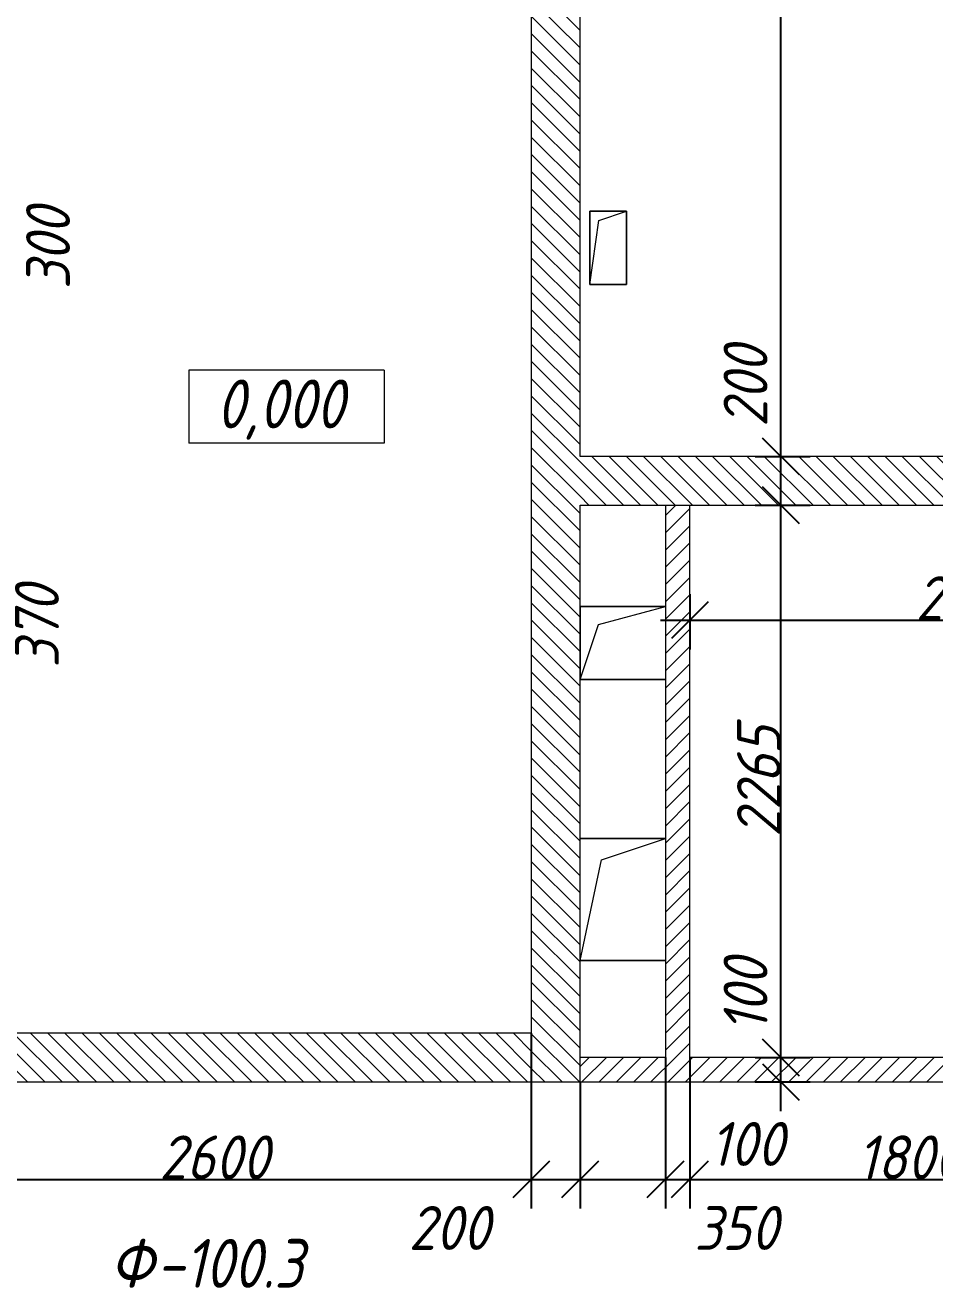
# Model space of a CAD drawing. Header units: millimetres. Extents: x -401725 to 250493, y 305116 to 802890.
# Drawn here: x -90976 to -87246, y 621554 to 626730 of the extents above; entities that cross this region are included whole.
import ezdxf

# ---------------------------------------------------------------- set-up
doc = ezdxf.new("R2010")
doc.units = ezdxf.units.MM
for name, color, linetype, lineweight in [('A-____-____-DIMS', 7, 'Continuous', 9), ('A-FLOR-____-OTLN', 7, 'Continuous', 9), ('A-GENM-____-IDEN', 7, 'Continuous', 9), ('A-GENM-____-OTLN', 7, 'Continuous', 9), ('A-WALL-FNSH-MCUT-1', 7, 'Continuous', 9), ('G-____-____-DIMS', 7, 'Continuous', 9)]:
    doc.layers.add(name, color=color, linetype=linetype, lineweight=lineweight)
for name, color, linetype, lineweight, true_color in [('A-WALL-____-MCUT-4', 7, 'Continuous', 13, 0x000000), ('A-WALL-____-PATT-3', 9, 'Continuous', 9, 0x808080), ('A-WALL-____-PATT-4', 9, 'Continuous', 9, 0x808080)]:
    doc.layers.add(name, color=color, linetype=linetype, lineweight=lineweight, true_color=true_color)
doc.styles.add('ISOCPEUR_I_10', font='isocpeui.ttf', dxfattribs={"width": 0.9, "height": 180})
doc.styles.add('ISOCPEUR_I_14', font='isocpeui.ttf', dxfattribs={"width": 0.9, "height": 180})
doc.styles.add('ISOCPEUR_I_2', font='isocpeui.ttf', dxfattribs={"width": 0.85, "height": 2.3})
doc.dimstyles.new('ISO-1_8_0_9К_СРЕДНИЙ_Кладочные_4', dxfattribs={"dimscale": 304.8, "dimtxt": 179.276612, "dimasz": 0.492126, "dimexe": 0.393701, "dimexo": 0, "dimgap": 0, "dimtad": 1, "dimdec": 3, "dimrnd": 0.001, "dimdsep": 46, "dimtxsty": 'ISOCPEUR_I_10', "dimblk1": 'OBLIQUE', "dimblk2": 'OBLIQUE', "dimsah": 1, "dimcen": 0.09, "dimdle": 0.393701, "dimazin": 0, "dimtfac": 1, "dimtdec": 4, "dimtix": 1, "dimtmove": 1, "dimatfit": 3, "dimfxl": 1, "dimtvp": 1, "dimtolj": 1, "dimtzin": 0, "dimarcsym": 2})
doc.dimstyles.new('ISO-1_8_0_9К_СРЕДНИЙ_Кладочные_5', dxfattribs={"dimscale": 304.8, "dimtxt": 179.276612, "dimasz": 0.492126, "dimexe": 0.393701, "dimexo": 0, "dimgap": 0, "dimtad": 1, "dimdec": 3, "dimrnd": 0.001, "dimdsep": 46, "dimtxsty": 'ISOCPEUR_I_10', "dimblk1": 'OBLIQUE', "dimblk2": 'OBLIQUE', "dimsah": 1, "dimcen": 0.09, "dimdle": 0.393701, "dimazin": 0, "dimtfac": 1, "dimtdec": 4, "dimtix": 1, "dimtmove": 2, "dimatfit": 3, "dimfxl": 1, "dimtvp": 1, "dimtolj": 1, "dimtzin": 0, "dimarcsym": 2})
doc.dimstyles.new('ISO-1_8_0_9К_СРЕДНИЙ_Кладочные_6', dxfattribs={"dimscale": 304.8, "dimtxt": 179.276612, "dimasz": 0.492126, "dimexe": 0.393701, "dimexo": 0, "dimgap": 0, "dimtad": 1, "dimdec": 3, "dimrnd": 0.001, "dimdsep": 46, "dimtxsty": 'ISOCPEUR_I_14', "dimblk1": 'OBLIQUE', "dimblk2": 'OBLIQUE', "dimsah": 1, "dimcen": 0.09, "dimdle": 0.393701, "dimazin": 0, "dimtfac": 1, "dimtdec": 4, "dimtix": 1, "dimtmove": 0, "dimatfit": 3, "dimfxl": 1, "dimtvp": 1, "dimtolj": 1, "dimtzin": 0, "dimarcsym": 2})
pattern_1 = [(135, (-175000.736, 544716.51), (-35.35534, -35.35534), [])]
pattern_2 = [(45, (-175000.736, 544716.51), (-35.35534, 35.35534), [])]

# ---------------------------------------------------------------- blocks, each defined once
blk = doc.blocks.new('AR_Отверстие прямоугольное _в плите_ - AR_Отверстие прямоугольное _в плите_-30459630-АР1_Кладочный план 1 этажа в осях 1-64_Ю-ЯЯ')
at = {"layer": 'A-GENM-____-OTLN'}
for p, q in [((75, 150), (-75, 150)), ((-75, 150), (-75, -150)), ((-75, -150), (-37.5, 112.5)), ((-37.5, 112.5), (75, 150)), ((75, -150), (75, 150)), ((-75, -150), (75, -150))]:
    blk.add_line(p, q, dxfattribs=at)
blk = doc.blocks.new('AR_Отверстие прямоугольное _в плите_ - AR_Отверстие прямоугольное _в плите_-30552540-АР1_Кладочный план 1 этажа в осях 1-64_Ю-ЯЯ')
at = {"layer": 'A-GENM-____-OTLN'}
for p, q in [((175, 250), (-175, 250)), ((-87.5, 162.5), (175, 250)), ((-175, -250), (-87.5, 162.5)), ((-175, -250), (175, -250))]:
    blk.add_line(p, q, dxfattribs=at)
blk = doc.blocks.new('AR_Отверстие прямоугольное _в плите_ - AR_Отверстие прямоугольное _в плите_-30552577-АР1_Кладочный план 1 этажа в осях 1-64_Ю-ЯЯ')
at = {"layer": 'A-GENM-____-OTLN'}
for p, q in [((174.3, 150), (-175, 150)), ((-175, 150), (-175, -150)), ((-100, 75), (174.3, 149.8)), ((-175, -150), (-100, 75)), ((-175, -150), (174.3, -150))]:
    blk.add_line(p, q, dxfattribs=at)
blk = doc.blocks.new('_Oblique')
at = {"color": 0, "linetype": 'ByBlock', "lineweight": -2}
blk.add_line((-0.5, -0.5), (0.5, 0.5), dxfattribs=at)
blk = doc.blocks.new('*D12754')
at = {"layer": 'A-____-____-DIMS', "color": 0, "lineweight": -2, "transparency": 16777216}
for p, q in [((-91147.4, 624457.6), (-91147.4, 625067.6)), ((-92591.7, 624947.6), (-91027.4, 624947.6)), ((-91600.7, 624577.6), (-91027.4, 624577.6))]:
    blk.add_line(p, q, dxfattribs=at)
at = {"layer": 'Defpoints', "color": 0, "transparency": 16777216}
for p in [(-92591.7, 624947.6), (-91147.4, 624947.6), (-91600.7, 624577.6)]:
    blk.add_point(p, dxfattribs=at)
at = {"layer": 'A-____-____-DIMS', "color": 0, "lineweight": -2, "transparency": 16777216, "xscale": 150, "yscale": 150, "zscale": 150}
for p, rotation in [((-91147.4, 624947.6), 90), ((-91147.4, 624577.6), 270)]:
    blk.add_blockref('_Oblique', p, dxfattribs=dict(at, rotation=rotation))
at = {"layer": 'A-____-____-DIMS', "color": 0, "transparency": 16777216, "insert": (-91017.8, 624095.8), "char_height": 180, "width": 409.578, "attachment_point": 1, "rotation": 90, "line_spacing_factor": 1.149209, "style": 'ISOCPEUR_I_10'}
blk.add_mtext('\\A1;370', dxfattribs=at)
blk = doc.blocks.new('*D12756')
at = {"layer": 'A-____-____-DIMS', "color": 0, "lineweight": -2, "transparency": 16777216}
for p, q in [((-91147.4, 625977.6), (-91147.4, 626517.6)), ((-92200.7, 626397.6), (-91027.4, 626397.6)), ((-92550.7, 626097.6), (-91027.4, 626097.6))]:
    blk.add_line(p, q, dxfattribs=at)
at = {"layer": 'Defpoints', "color": 0, "transparency": 16777216}
for p in [(-92200.7, 626397.6), (-91147.4, 626397.6), (-92550.7, 626097.6)]:
    blk.add_point(p, dxfattribs=at)
at = {"layer": 'A-____-____-DIMS', "color": 0, "lineweight": -2, "transparency": 16777216, "xscale": 150, "yscale": 150, "zscale": 150}
for p, rotation in [((-91147.4, 626397.6), 90), ((-91147.4, 626097.6), 270)]:
    blk.add_blockref('_Oblique', p, dxfattribs=dict(at, rotation=rotation))
at = {"layer": 'A-____-____-DIMS', "color": 0, "transparency": 16777216, "insert": (-90972.3, 625647.8), "char_height": 180, "width": 409.578, "attachment_point": 1, "rotation": 90, "line_spacing_factor": 1.149209, "style": 'ISOCPEUR_I_10'}
blk.add_mtext('\\A1;300', dxfattribs=at)
blk = doc.blocks.new('*D12819')
at = {"layer": 'A-____-____-DIMS', "color": 0, "lineweight": -2, "transparency": 16777216}
for p, q in [((-87877.1, 622277.6), (-87877.1, 622617.6)), ((-87983.2, 622497.6), (-87757.1, 622497.6)), ((-87983.2, 622397.6), (-87757.1, 622397.6))]:
    blk.add_line(p, q, dxfattribs=at)
at = {"layer": 'Defpoints', "color": 0, "transparency": 16777216}
for p in [(-87983.2, 622497.6), (-87877.1, 622497.6), (-87983.2, 622397.6)]:
    blk.add_point(p, dxfattribs=at)
at = {"layer": 'A-____-____-DIMS', "color": 0, "lineweight": -2, "transparency": 16777216, "xscale": 150, "yscale": 150, "zscale": 150}
for p, rotation in [((-87877.1, 622497.6), 90), ((-87877.1, 622397.6), 270)]:
    blk.add_blockref('_Oblique', p, dxfattribs=dict(at, rotation=rotation))
at = {"layer": 'A-____-____-DIMS', "color": 0, "transparency": 16777216, "insert": (-88112.3, 622601.5), "char_height": 180, "width": 368.207, "attachment_point": 1, "rotation": 90, "line_spacing_factor": 1.149209, "style": 'ISOCPEUR_I_10'}
blk.add_mtext('\\A1;100', dxfattribs=at)
blk = doc.blocks.new('*D12820')
at = {"layer": 'A-____-____-DIMS', "color": 0, "lineweight": -2, "transparency": 16777216}
for p, q in [((-87877.1, 622377.6), (-87877.1, 624882.6)), ((-87983.2, 624762.6), (-87757.1, 624762.6)), ((-87983.2, 622497.6), (-87757.1, 622497.6))]:
    blk.add_line(p, q, dxfattribs=at)
at = {"layer": 'Defpoints', "color": 0, "transparency": 16777216}
for p in [(-87983.2, 624762.6), (-87877.1, 624762.6), (-87983.2, 622497.6)]:
    blk.add_point(p, dxfattribs=at)
at = {"layer": 'A-____-____-DIMS', "color": 0, "lineweight": -2, "transparency": 16777216, "xscale": 150, "yscale": 150, "zscale": 150}
for p, rotation in [((-87877.1, 624762.6), 90), ((-87877.1, 622497.6), 270)]:
    blk.add_blockref('_Oblique', p, dxfattribs=dict(at, rotation=rotation))
at = {"layer": 'A-____-____-DIMS', "color": 0, "transparency": 16777216, "insert": (-87967.1, 623630.1), "char_height": 180, "width": 546.104, "attachment_point": 5, "rotation": 90, "style": 'ISOCPEUR_I_14'}
blk.add_mtext('\\A1;2265', dxfattribs=at)
blk = doc.blocks.new('*D12821')
at = {"layer": 'A-____-____-DIMS', "color": 0, "lineweight": -2, "transparency": 16777216}
for p, q in [((-87877.1, 624642.6), (-87877.1, 625082.6)), ((-87983.2, 624962.6), (-87757.1, 624962.6)), ((-87983.2, 624762.6), (-87757.1, 624762.6))]:
    blk.add_line(p, q, dxfattribs=at)
at = {"layer": 'Defpoints', "color": 0, "transparency": 16777216}
for p in [(-87983.2, 624962.6), (-87877.1, 624962.6), (-87983.2, 624762.6)]:
    blk.add_point(p, dxfattribs=at)
at = {"layer": 'A-____-____-DIMS', "color": 0, "lineweight": -2, "transparency": 16777216, "xscale": 150, "yscale": 150, "zscale": 150}
for p, rotation in [((-87877.1, 624962.6), 90), ((-87877.1, 624762.6), 270)]:
    blk.add_blockref('_Oblique', p, dxfattribs=dict(at, rotation=rotation))
at = {"layer": 'A-____-____-DIMS', "color": 0, "transparency": 16777216, "insert": (-88112.3, 625083.2), "char_height": 180, "width": 409.578, "attachment_point": 1, "rotation": 90, "line_spacing_factor": 1.149209, "style": 'ISOCPEUR_I_10'}
blk.add_mtext('\\A1;200', dxfattribs=at)
blk = doc.blocks.new('*D12822')
at = {"layer": 'A-____-____-DIMS', "color": 0, "lineweight": -2, "transparency": 16777216}
for p, q in [((-87877.1, 630267.6), (-87877.1, 627489.9)), ((-87983.2, 630147.6), (-87757.1, 630147.6)), ((-87877.1, 624842.6), (-87877.1, 627057.3)), ((-87983.2, 624962.6), (-87757.1, 624962.6))]:
    blk.add_line(p, q, dxfattribs=at)
at = {"layer": 'Defpoints', "color": 0, "transparency": 16777216}
for p in [(-87983.2, 630147.6), (-87877.1, 630147.6), (-87983.2, 624962.6)]:
    blk.add_point(p, dxfattribs=at)
at = {"layer": 'A-____-____-DIMS', "color": 0, "lineweight": -2, "transparency": 16777216, "xscale": 150, "yscale": 150, "zscale": 150}
for p, rotation in [((-87877.1, 630147.6), 90), ((-87877.1, 624962.6), 270)]:
    blk.add_blockref('_Oblique', p, dxfattribs=dict(at, rotation=rotation))
at = {"layer": 'A-____-____-DIMS', "color": 0, "transparency": 16777216, "insert": (-88112.3, 627021.2), "char_height": 180, "width": 504.733, "attachment_point": 1, "rotation": 90, "line_spacing_factor": 1.149209, "style": 'ISOCPEUR_I_10'}
blk.add_mtext('\\A1;5185', dxfattribs=at)
blk = doc.blocks.new('*D12824')
at = {"layer": 'A-____-____-DIMS', "color": 0, "lineweight": -2, "transparency": 16777216}
for p, q in [((-88900.7, 622597.6), (-88900.7, 621878.4)), ((-91500.7, 622397.6), (-91500.7, 621878.4)), ((-91620.7, 621998.4), (-88780.7, 621998.4))]:
    blk.add_line(p, q, dxfattribs=at)
at = {"layer": 'Defpoints', "color": 0, "transparency": 16777216}
for p in [(-88900.7, 622597.6), (-91500.7, 622397.6), (-88900.7, 621998.4)]:
    blk.add_point(p, dxfattribs=at)
at = {"layer": 'A-____-____-DIMS', "color": 0, "lineweight": -2, "transparency": 16777216, "xscale": 150, "yscale": 150, "zscale": 150, "rotation": 180}
blk.add_blockref('_Oblique', (-91500.7, 621998.4), dxfattribs=at)
at = {"layer": 'A-____-____-DIMS', "color": 0, "lineweight": -2, "transparency": 16777216, "xscale": 150, "yscale": 150, "zscale": 150}
blk.add_blockref('_Oblique', (-88900.7, 621998.4), dxfattribs=at)
at = {"layer": 'A-____-____-DIMS', "color": 0, "transparency": 16777216, "insert": (-90200.7, 622088.4), "char_height": 180, "width": 546.104, "attachment_point": 5, "style": 'ISOCPEUR_I_14'}
blk.add_mtext('\\A1;2600', dxfattribs=at)
blk = doc.blocks.new('*D12825')
at = {"layer": 'A-____-____-DIMS', "color": 0, "lineweight": -2, "transparency": 16777216}
for p, q in [((-88900.7, 622597.6), (-88900.7, 621878.4)), ((-88700.7, 622397.6), (-88700.7, 621878.4)), ((-89020.7, 621998.4), (-88580.7, 621998.4))]:
    blk.add_line(p, q, dxfattribs=at)
at = {"layer": 'Defpoints', "color": 0, "transparency": 16777216}
for p in [(-88900.7, 622597.6), (-88700.7, 622397.6), (-88700.7, 621998.4)]:
    blk.add_point(p, dxfattribs=at)
at = {"layer": 'A-____-____-DIMS', "color": 0, "lineweight": -2, "transparency": 16777216, "xscale": 150, "yscale": 150, "zscale": 150, "rotation": 180}
blk.add_blockref('_Oblique', (-88900.7, 621998.4), dxfattribs=at)
at = {"layer": 'A-____-____-DIMS', "color": 0, "lineweight": -2, "transparency": 16777216, "xscale": 150, "yscale": 150, "zscale": 150}
blk.add_blockref('_Oblique', (-88700.7, 621998.4), dxfattribs=at)
at = {"layer": 'A-____-____-DIMS', "color": 0, "transparency": 16777216, "insert": (-89403.9, 621889.2), "char_height": 180, "width": 409.578, "attachment_point": 1, "line_spacing_factor": 1.149209, "style": 'ISOCPEUR_I_10'}
blk.add_mtext('\\A1;200', dxfattribs=at)
blk = doc.blocks.new('*D12826')
at = {"layer": 'A-____-____-DIMS', "color": 0, "lineweight": -2, "transparency": 16777216}
for p, q in [((-88350.7, 622497.6), (-88350.7, 621878.4)), ((-88700.7, 622397.6), (-88700.7, 621878.4)), ((-88820.7, 621998.4), (-88230.7, 621998.4))]:
    blk.add_line(p, q, dxfattribs=at)
at = {"layer": 'Defpoints', "color": 0, "transparency": 16777216}
for p in [(-88350.7, 622497.6), (-88700.7, 622397.6), (-88350.7, 621998.4)]:
    blk.add_point(p, dxfattribs=at)
at = {"layer": 'A-____-____-DIMS', "color": 0, "lineweight": -2, "transparency": 16777216, "xscale": 150, "yscale": 150, "zscale": 150, "rotation": 180}
blk.add_blockref('_Oblique', (-88700.7, 621998.4), dxfattribs=at)
at = {"layer": 'A-____-____-DIMS', "color": 0, "lineweight": -2, "transparency": 16777216, "xscale": 150, "yscale": 150, "zscale": 150}
blk.add_blockref('_Oblique', (-88350.7, 621998.4), dxfattribs=at)
at = {"layer": 'A-____-____-DIMS', "color": 0, "transparency": 16777216, "insert": (-88232.3, 621889.2), "char_height": 180, "width": 409.578, "attachment_point": 1, "line_spacing_factor": 1.149209, "style": 'ISOCPEUR_I_10'}
blk.add_mtext('\\A1;350', dxfattribs=at)
blk = doc.blocks.new('*D12827')
at = {"layer": 'A-____-____-DIMS', "color": 0, "lineweight": -2, "transparency": 16777216}
for p, q in [((-88350.7, 622497.6), (-88350.7, 621878.4)), ((-88250.7, 622497.6), (-88250.7, 621878.4)), ((-88470.7, 621998.4), (-88130.7, 621998.4))]:
    blk.add_line(p, q, dxfattribs=at)
at = {"layer": 'Defpoints', "color": 0, "transparency": 16777216}
for p in [(-88350.7, 622497.6), (-88250.7, 622497.6), (-88250.7, 621998.4)]:
    blk.add_point(p, dxfattribs=at)
at = {"layer": 'A-____-____-DIMS', "color": 0, "lineweight": -2, "transparency": 16777216, "xscale": 150, "yscale": 150, "zscale": 150, "rotation": 180}
blk.add_blockref('_Oblique', (-88350.7, 621998.4), dxfattribs=at)
at = {"layer": 'A-____-____-DIMS', "color": 0, "lineweight": -2, "transparency": 16777216, "xscale": 150, "yscale": 150, "zscale": 150}
blk.add_blockref('_Oblique', (-88250.7, 621998.4), dxfattribs=at)
at = {"layer": 'A-____-____-DIMS', "color": 0, "transparency": 16777216, "insert": (-88167.5, 622233.6), "char_height": 180, "width": 368.207, "attachment_point": 1, "line_spacing_factor": 1.149209, "style": 'ISOCPEUR_I_10'}
blk.add_mtext('\\A1;100', dxfattribs=at)
blk = doc.blocks.new('*D12828')
at = {"layer": 'A-____-____-DIMS', "color": 0, "lineweight": -2, "transparency": 16777216}
for p, q in [((-88250.7, 622497.6), (-88250.7, 621878.4)), ((-86450.7, 622397.6), (-86450.7, 621878.4)), ((-88370.7, 621998.4), (-86330.7, 621998.4))]:
    blk.add_line(p, q, dxfattribs=at)
at = {"layer": 'Defpoints', "color": 0, "transparency": 16777216}
for p in [(-88250.7, 622497.6), (-86450.7, 622397.6), (-86450.7, 621998.4)]:
    blk.add_point(p, dxfattribs=at)
at = {"layer": 'A-____-____-DIMS', "color": 0, "lineweight": -2, "transparency": 16777216, "xscale": 150, "yscale": 150, "zscale": 150, "rotation": 180}
blk.add_blockref('_Oblique', (-88250.7, 621998.4), dxfattribs=at)
at = {"layer": 'A-____-____-DIMS', "color": 0, "lineweight": -2, "transparency": 16777216, "xscale": 150, "yscale": 150, "zscale": 150}
blk.add_blockref('_Oblique', (-86450.7, 621998.4), dxfattribs=at)
at = {"layer": 'A-____-____-DIMS', "color": 0, "transparency": 16777216, "insert": (-87350.7, 622088.4), "char_height": 180, "width": 504.733, "attachment_point": 5, "style": 'ISOCPEUR_I_14'}
blk.add_mtext('\\A1;1800', dxfattribs=at)
blk = doc.blocks.new('*D12836')
at = {"layer": 'A-____-____-DIMS', "color": 0, "lineweight": -2, "transparency": 16777216}
for p, q in [((-85950.7, 624947.6), (-85950.7, 624171)), ((-88250.7, 624397), (-88250.7, 624171)), ((-88370.7, 624291), (-85830.7, 624291))]:
    blk.add_line(p, q, dxfattribs=at)
at = {"layer": 'Defpoints', "color": 0, "transparency": 16777216}
for p in [(-85950.7, 624947.6), (-88250.7, 624397), (-85950.7, 624291)]:
    blk.add_point(p, dxfattribs=at)
at = {"layer": 'A-____-____-DIMS', "color": 0, "lineweight": -2, "transparency": 16777216, "xscale": 150, "yscale": 150, "zscale": 150, "rotation": 180}
blk.add_blockref('_Oblique', (-88250.7, 624291), dxfattribs=at)
at = {"layer": 'A-____-____-DIMS', "color": 0, "lineweight": -2, "transparency": 16777216, "xscale": 150, "yscale": 150, "zscale": 150}
blk.add_blockref('_Oblique', (-85950.7, 624291), dxfattribs=at)
at = {"layer": 'A-____-____-DIMS', "color": 0, "transparency": 16777216, "insert": (-87100.7, 624381), "char_height": 180, "width": 546.104, "attachment_point": 5, "style": 'ISOCPEUR_I_14'}
blk.add_mtext('\\A1;2300', dxfattribs=at)
blk = doc.blocks.new('Высотные отметки - 9_5х3_5_h_-17668430-АР1_Кладочный план 1 этажа в осях 1-64_Ю-ЯЯ')
at = {"layer": 'G-____-____-DIMS'}
for p, q in [((-4, 3), (-4, 0)), ((4, 3), (-4, 3)), ((4, 3), (4, 0)), ((4, 0), (-4, 0))]:
    blk.add_line(p, q, dxfattribs=at)

msp = doc.modelspace()

# ---------------------------------------------------------------- hatches: boundary and pattern name
at = {"layer": 'A-WALL-____-PATT-3'}
h = msp.add_hatch(dxfattribs=at)
h.set_pattern_fill('FP_6', color=256, style=0, pattern_type=2)
h.set_pattern_definition(pattern_1)
h.paths.add_polyline_path([(-88900.7357, 622397.5526), (-88700.7357, 622397.5526), (-88700.7357, 630147.5526), (-88900.7357, 630147.5526), (-88900.7357, 622597.5526)], flags=0)
h = msp.add_hatch(dxfattribs=at)
h.set_pattern_fill('FP_6', color=256, style=0, pattern_type=2)
h.set_pattern_definition(pattern_1)
h.paths.add_polyline_path([(-88700.7357, 624762.5526), (-83550.7357, 624762.5526), (-83550.7357, 624962.5526), (-88700.7357, 624962.5526)], flags=0)
h = msp.add_hatch(dxfattribs=at)
h.set_pattern_fill('FP_6', color=256, style=0, pattern_type=2)
h.set_pattern_definition(pattern_1)
h.paths.add_polyline_path([(-91500.7357, 622397.5526), (-88900.7357, 622397.5526), (-88900.7357, 622597.5526), (-91500.7357, 622597.5526)], flags=0)
at = {"layer": 'A-WALL-____-PATT-4'}
h = msp.add_hatch(dxfattribs=at)
h.set_pattern_fill('FP_5', color=256, style=0, pattern_type=2)
h.set_pattern_definition(pattern_2)
h.paths.add_polyline_path([(-88350.7357, 622497.5521), (-88250.7357, 622497.5521), (-88250.7357, 624762.5526), (-88350.7357, 624762.5526), (-88350.7357, 624544.2608)], flags=0)
h = msp.add_hatch(dxfattribs=at)
h.set_pattern_fill('FP_5', color=256, style=0, pattern_type=2)
h.set_pattern_definition(pattern_2)
h.paths.add_polyline_path([(-86642.0645, 622397.5521), (-86450.7357, 622397.5521), (-86450.7357, 622497.5521), (-88700.7357, 622497.5521), (-88700.7357, 622397.5521)], flags=0)

# ---------------------------------------------------------------- linework, layer by layer
at = {"layer": 'A-FLOR-____-OTLN'}
for p, q in [((-88660.7189, 625967.2051), (-88510.7189, 625967.2051)), ((-88660.7189, 625667.2051), (-88660.7189, 625967.2051)), ((-88510.7189, 625967.2051), (-88510.7189, 625667.2051)), ((-88510.7189, 625667.2051), (-88660.7189, 625667.2051)), ((-88700.0102, 624347.5526), (-88350.7357, 624347.5526)), ((-88700.0102, 624047.5526), (-88700.0102, 624347.5526)), ((-88350.7357, 624047.5526), (-88700.0102, 624047.5526)), ((-88700.7357, 623396.2195), (-88350.7357, 623396.2195)), ((-88350.7357, 622896.2195), (-88700.7357, 622896.2195))]:
    msp.add_line(p, q, dxfattribs=at)
at = {"layer": 'A-WALL-____-MCUT-4'}
for p, q in [((-88900.7357, 630147.5526), (-88900.7357, 622597.5526)), ((-88700.7357, 624962.5526), (-88700.7357, 630147.5526)), ((-85950.7357, 624962.5526), (-88700.7357, 624962.5526)), ((-88700.7357, 622397.5521), (-88700.7357, 624762.5526)), ((-88700.7357, 624762.5526), (-83550.7357, 624762.5526)), ((-88900.7357, 622597.5526), (-91500.7357, 622597.5526)), ((-91500.7357, 622397.5526), (-88700.7357, 622397.5526))]:
    msp.add_line(p, q, dxfattribs=at)
at = {"layer": 'A-WALL-FNSH-MCUT-1'}
for p, q in [((-88350.7357, 624762.5526), (-88350.7357, 622497.5521)), ((-88250.7357, 622497.5521), (-88250.7357, 624762.5526)), ((-88350.7357, 622497.5521), (-88700.7357, 622497.5521)), ((-86450.7357, 622497.5521), (-88250.7357, 622497.5521)), ((-88700.7357, 622397.5521), (-86450.7357, 622397.5521))]:
    msp.add_line(p, q, dxfattribs=at)

# ---------------------------------------------------------------- block references
at = {"layer": 'A-GENM-____-OTLN'}
for name, p in [('AR_Отверстие прямоугольное _в плите_ - AR_Отверстие прямоугольное _в плите_-30459630-АР1_Кладочный план 1 этажа в осях 1-64_Ю-ЯЯ', (-88585.7189, 625817.2051)), ('AR_Отверстие прямоугольное _в плите_ - AR_Отверстие прямоугольное _в плите_-30552577-АР1_Кладочный план 1 этажа в осях 1-64_Ю-ЯЯ', (-88525.0102, 624197.5526)), ('AR_Отверстие прямоугольное _в плите_ - AR_Отверстие прямоугольное _в плите_-30552540-АР1_Кладочный план 1 этажа в осях 1-64_Ю-ЯЯ', (-88525.7357, 623146.2195))]:
    msp.add_blockref(name, p, dxfattribs=at)
at = {"layer": 'G-____-____-DIMS', "xscale": 99.99999999999993, "yscale": 99.99999999999993, "zscale": 99.99999999999993}
msp.add_blockref('Высотные отметки - 9_5х3_5_h_-17668430-АР1_Кладочный план 1 этажа в осях 1-64_Ю-ЯЯ', (-89904.6689, 625016.1669), dxfattribs=at)

# ---------------------------------------------------------------- texts
at = {"layer": 'A-GENM-____-IDEN', "char_height": 200, "attachment_point": 1, "style": 'ISOCPEUR_I_2'}
for s, insert, width in [('\\fISOCPEUR|b0|i1|c204|p34|;\\W.9;Ф', (-90629.3238, 621754.0079), 230.886), ('-100.3', (-90438.8238, 621754.0079), 822.531375)]:
    msp.add_mtext(s, dxfattribs=dict(at, insert=insert, width=width))
at = {"layer": 'G-____-____-DIMS', "insert": (-90191.5019, 625277.4581), "char_height": 200, "width": 688.399425, "attachment_point": 1, "line_spacing_factor": 1.149209, "style": 'ISOCPEUR_I_2'}
msp.add_mtext('0,000', dxfattribs=at)

# ---------------------------------------------------------------- dimensions: what is measured, and where the dimension line sits
at = {"layer": 'A-____-____-DIMS'}
for base, p1, p2, dimstyle, override, picture, middle in [((-87877.0962, 630147.5526), (-87983.1622, 624962.5526), (-87983.1622, 630147.5526), 'ISO-1_8_0_9К_СРЕДНИЙ_Кладочные_4', {"dimpost": '<>', "dimfxl": 5185}, '*D12822', (-87992.2582, 627273.5716)), ((-91147.3702, 626397.5526), (-92550.7357, 626097.5526), (-92200.7357, 626397.5526), 'ISO-1_8_0_9К_СРЕДНИЙ_Кладочные_5', {"dimpost": '<>', "dimfxl": 460.977223}, '*D12756', (-90852.334, 625852.584)), ((-87877.0962, 624962.5526), (-87983.1622, 624762.5526), (-87983.1622, 624962.5526), 'ISO-1_8_0_9К_СРЕДНИЙ_Кладочные_5', {"dimpost": '<>', "dimfxl": 200}, '*D12821', (-87992.2582, 625288.0103)), ((-91147.3702, 624947.5526), (-91600.7357, 624577.5526), (-92591.6877, 624947.5526), 'ISO-1_8_0_9К_СРЕДНИЙ_Кладочные_5', {"dimpost": '<>', "dimfxl": 1057.774015}, '*D12754', (-90897.814, 624300.5799)), ((-87877.0962, 622497.5521), (-87983.1622, 622397.5521), (-87983.1622, 622497.5521), 'ISO-1_8_0_9К_СРЕДНИЙ_Кладочные_5', {"dimpost": '<>', "dimfxl": 100}, '*D12819', (-87992.2582, 622785.5877))]:
    dim = msp.add_linear_dim(base=base, p1=p1, p2=p2, angle=90, dimstyle=dimstyle, override=override, dxfattribs=at)
    dim.commit()
    dim.dimension.update_dxf_attribs({"geometry": picture, "text_midpoint": middle, "dimtype": 160, "text_rotation": 90})
for base, p1, p2, override, picture, middle in [((-85950.7357, 624290.9812), (-88250.7357, 624397.0472), (-85950.7357, 624947.5526), {"dimpost": '<>', "dimfxl": 2364.9643}, '*D12836', (-87100.7357, 624380.9812)), ((-88900.7357, 621998.4482), (-91500.7357, 622397.5526), (-88900.7357, 622597.5526), {"dimpost": '<>', "dimfxl": 2607.680962}, '*D12824', (-90200.7357, 622088.4482)), ((-86450.7357, 621998.4482), (-88250.7357, 622497.5521), (-86450.7357, 622397.5521), {"dimpost": '<>', "dimfxl": 1802.775638}, '*D12828', (-87350.7357, 622088.4482))]:
    dim = msp.add_linear_dim(base=base, p1=p1, p2=p2, dimstyle='ISO-1_8_0_9К_СРЕДНИЙ_Кладочные_6', override=override, dxfattribs=at)
    dim.commit()
    dim.dimension.update_dxf_attribs({"geometry": picture, "text_midpoint": middle})
dim = msp.add_linear_dim(base=(-87877.09621, 624762.55258), p1=(-87983.16223, 622497.55209), p2=(-87983.16223, 624762.55258), angle=90, dimstyle='ISO-1_8_0_9К_СРЕДНИЙ_Кладочные_6', override={"dimpost": '<>', "dimfxl": 2265.000485}, dxfattribs=at)
dim.commit()
dim.dimension.update_dxf_attribs({"geometry": '*D12820', "text_midpoint": (-87967.09621, 623630.05233)})
for base, p1, p2, override, picture, middle in [((-88700.7357, 621998.4482), (-88900.7357, 622597.5526), (-88700.7357, 622397.5526), {"dimpost": '<>', "dimfxl": 282.842712}, '*D12825', (-89199.1026, 621769.2158)), ((-88350.7357, 621998.4482), (-88700.7357, 622397.5526), (-88350.7357, 622497.5521), {"dimpost": '<>', "dimfxl": 364.005361}, '*D12826', (-88027.5467, 621769.2158)), ((-88250.7357, 621998.4482), (-88350.7357, 622497.5521), (-88250.7357, 622497.5521), {"dimpost": '<>', "dimfxl": 100}, '*D12827', (-87983.4403, 622113.6102))]:
    dim = msp.add_linear_dim(base=base, p1=p1, p2=p2, dimstyle='ISO-1_8_0_9К_СРЕДНИЙ_Кладочные_5', override=override, dxfattribs=at)
    dim.commit()
    dim.dimension.update_dxf_attribs({"geometry": picture, "text_midpoint": middle, "dimtype": 160})

doc.saveas('drawing.dxf')
